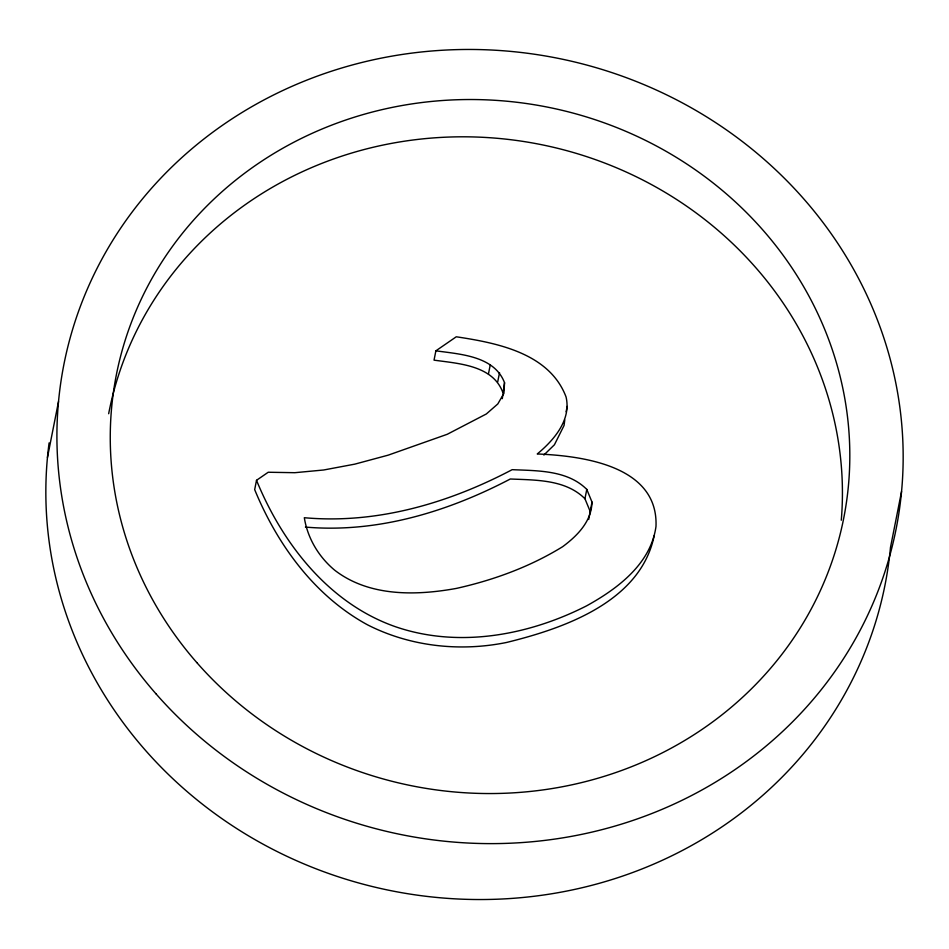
<?xml version="1.0" encoding="UTF-8"?>
<svg xmlns="http://www.w3.org/2000/svg" width="949" height="949" viewBox="0 0 949 949"><rect width="100%" height="100%" fill="white"/><g stroke="black" fill="none" stroke-linecap="round" stroke-linejoin="round"><path stroke-width="1.42" d="M502.306 398.675L504.536 382.72C494.299 355.851 460.194 354.25 435.888 350.822L434.037 360.146C458.343 363.574 492.448 365.163 502.685 392.044M504.536 382.72L503.919 393.349L497.81 403.942L486.315 413.989L447.24 434.286L388.188 455.152L354.796 464.144L323.68 469.992L294.819 472.697L268.223 472.246L256.515 480.301L254.676 489.613C277.274 544.584 314.487 595.96 367.536 624.833C410.134 646.53 459.779 651.939 506.446 642.485C564.074 628.392 640.587 601.808 654.146 535.829M564.785 419.909L564.062 425.472L554.43 444.761L543.86 455.057M435.888 350.822L456.279 336.788C497.276 342.969 549.471 353.182 566.043 396.896C571.512 420.051 553.753 440.265 537.253 453.966C582.662 455.852 658.57 465.757 655.984 526.517C650.741 564.038 617.502 588.76 586.589 605.853C528.391 635.439 458.616 648.369 395.591 626.767C329.006 603.552 282.422 543.706 256.515 480.301M588.688 519.494L591.998 502.057L586.79 489.411C567.407 470.052 537.62 470.811 512.152 469.672C448.486 503.207 376.8 524.263 304.321 517.715A90.985 84.947 11.2 0 0 334.653 570.171C368.959 596.731 415.686 595.794 456.35 588.416C493.682 580.088 529.993 566.802 562.627 546.707C577.241 535.865 591.63 521.44 591.998 502.057M47.45 457.501L58.518 401.581M488.45 373.965L490.301 364.641M497.691 381.937L499.53 372.625M566.126 411.747L567.182 406.421M590.159 511.381L584.94 498.735L586.79 489.411M901.55 491.499L890.482 547.419A424.156 395.982 11.2 0 1 424.274 896.081A424.156 395.982 11.2 0 1 49.111 442.886M305.436 527.075C376.931 533.314 447.501 511.891 510.313 478.996C535.77 480.135 565.568 479.364 584.94 498.735M108.66 413.728A370.679 346.053 11.2 0 1 519.874 140.927A370.679 346.053 11.2 0 1 841.277 520.23M155.909 693.731A424.156 395.982 11.2 0 0 877.647 592.081A424.156 395.982 11.2 0 0 406.552 53.82A424.156 395.982 11.2 0 0 155.909 693.731M196.775 662.556A370.679 346.053 11.2 0 0 827.516 573.73A370.679 346.053 11.2 0 0 415.816 103.334A370.679 346.053 11.2 0 0 196.775 662.556"/></g></svg>
